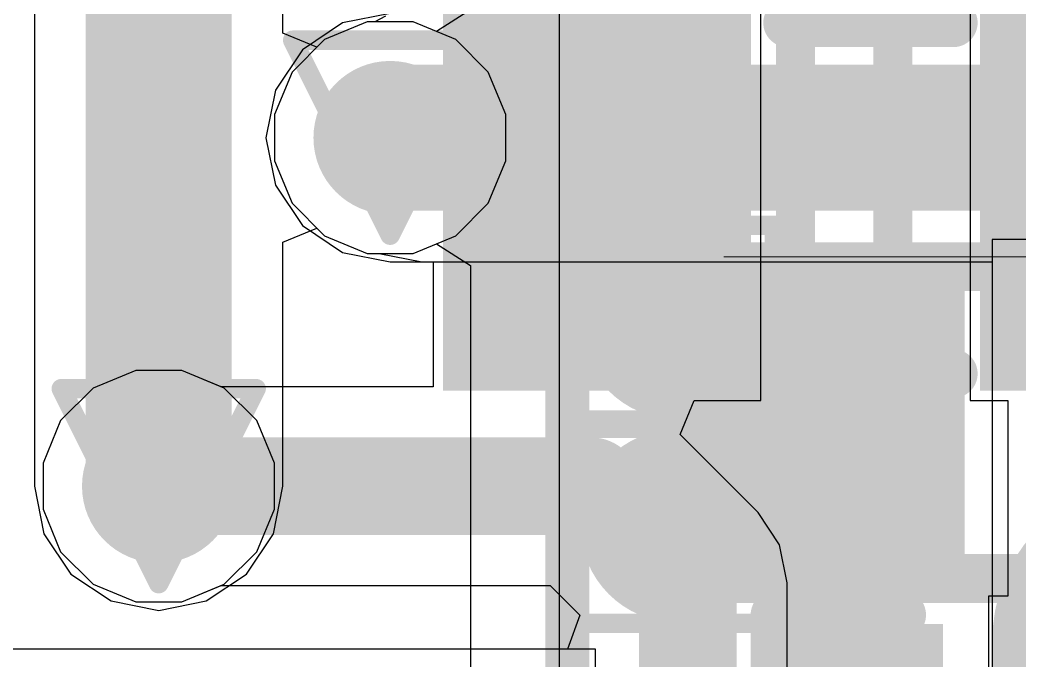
# Model space of a CAD drawing. Header units: inches. Extents: x -6 to 284, y -12 to 154.
# Drawn here: x 14.631 to 17.238, y -0.451 to 1.22 of the extents above; entities that cross this region are included whole.
import ezdxf

# ---------------------------------------------------------------- set-up
doc = ezdxf.new("R2010")
doc.units = ezdxf.units.IN
for name, color, linetype in [('Bottom Layer', 5, 'Continuous'), ('Bottom Overlay', 54, 'Continuous'), ('Bottom Paste', 16, 'Continuous'), ('Bottom Solder', 6, 'Continuous'), ('Drill Drawing', 1, 'Continuous'), ('GND-1', 16, 'Continuous'), ('GND-2', 90, 'Continuous'), ('GND-3', 216, 'Continuous'), ('GND-4', 54, 'Continuous'), ('PWR-1', 156, 'Continuous'), ('PWR-2', 130, 'Continuous'), ('Signal L1', 76, 'Continuous'), ('Signal L2', 6, 'Continuous'), ('Top Layer', 1, 'Continuous'), ('Top Overlay', 2, 'Continuous'), ('Top Paste', 8, 'Continuous'), ('Top Solder', 216, 'Continuous'), ('Via Holes', 16, 'Continuous')]:
    doc.layers.add(name, color=color, linetype=linetype)

# ---------------------------------------------------------------- blocks, each defined once
blk = doc.blocks.new('IND_0603__1608_M_______50')
at = {"layer": 'Top Layer'}
for points in [[(-1, 0.4), (-0.4, 0.4), (-0.4, -0.4), (-1, -0.4)], [(0.4, 0.4), (1, 0.4), (1, -0.4), (0.4, -0.4)]]:
    blk.add_hatch(color=1, dxfattribs=at).paths.add_polyline_path(points)
at = {"layer": 'Top Paste'}
for points in [[(-1, 0.4), (-0.4, 0.4), (-0.4, -0.4), (-1, -0.4)], [(0.4, 0.4), (1, 0.4), (1, -0.4), (0.4, -0.4)]]:
    blk.add_hatch(color=8, dxfattribs=at).paths.add_polyline_path(points)
at = {"layer": 'Top Solder'}
for points in [[(-1.1016, 0.5016), (-0.2984, 0.5016), (-0.2984, -0.5016), (-1.1016, -0.5016)], [(0.2984, 0.5016), (1.1016, 0.5016), (1.1016, -0.5016), (0.2984, -0.5016)]]:
    blk.add_hatch(color=216, dxfattribs=at).paths.add_polyline_path(points)
at = {"layer": 'Top Overlay'}
for points in [[(-0.2032, 0.4572, 0.127, 0.127, 0), (0.2286, 0.4572, 0.127, 0.127, 0)], [(-0.2032, -0.4572, 0.127, 0.127, 0), (0.2286, -0.4572, 0.127, 0.127, 0)]]:
    blk.add_lwpolyline(points, format="xyseb", dxfattribs=at)
for points in [[(-0.2349, 0.4572, 0.0635, 0.0635, 1), (-0.1714, 0.4572, 0.0635, 0.0635, 1)], [(0.1968, 0.4572, 0.0635, 0.0635, 1), (0.2604, 0.4572, 0.0635, 0.0635, 1)], [(-0.2349, -0.4572, 0.0635, 0.0635, 1), (-0.1714, -0.4572, 0.0635, 0.0635, 1)], [(0.1968, -0.4572, 0.0635, 0.0635, 1), (0.2604, -0.4572, 0.0635, 0.0635, 1)]]:
    blk.add_lwpolyline(points, format="xyseb", close=True, dxfattribs=at)
blk = doc.blocks.new('CAP_0201_73')
at = {"layer": 'Top Layer'}
for points in [[(-0.45, 0.15), (-0.15, 0.15), (-0.15, -0.15), (-0.45, -0.15)], [(0.15, 0.15), (0.45, 0.15), (0.45, -0.15), (0.15, -0.15)]]:
    blk.add_hatch(color=1, dxfattribs=at).paths.add_polyline_path(points)
at = {"layer": 'Top Paste'}
for points in [[(-0.45, 0.15), (-0.15, 0.15), (-0.15, -0.15), (-0.45, -0.15)], [(0.15, 0.15), (0.45, 0.15), (0.45, -0.15), (0.15, -0.15)]]:
    blk.add_hatch(color=8, dxfattribs=at).paths.add_polyline_path(points)
at = {"layer": 'Top Solder'}
for points in [[(-0.505, 0.205), (-0.095, 0.205), (-0.095, -0.205), (-0.505, -0.205)], [(0.095, 0.205), (0.505, 0.205), (0.505, -0.205), (0.095, -0.205)]]:
    blk.add_hatch(color=216, dxfattribs=at).paths.add_polyline_path(points)
at = {"layer": 'Top Overlay'}
for points in [[(-0.5334, -0.2286, 0.127, 0.127, 0), (-0.5334, 0.2286, 0.127, 0.127, 0)], [(-0.5334, 0.2286, 0.127, 0.127, 0), (-0.2032, 0.2286, 0.127, 0.127, 0)], [(0.2032, 0.2286, 0.127, 0.127, 0), (0.5334, 0.2286, 0.127, 0.127, 0)], [(0.5334, -0.2286, 0.127, 0.127, 0), (0.5334, 0.2286, 0.127, 0.127, 0)], [(-0.5334, -0.2286, 0.127, 0.127, 0), (-0.2032, -0.2286, 0.127, 0.127, 0)], [(0.2032, -0.2286, 0.127, 0.127, 0), (0.5334, -0.2286, 0.127, 0.127, 0)]]:
    blk.add_lwpolyline(points, format="xyseb", dxfattribs=at)
for points in [[(-0.5651, 0.2286, 0.0635, 0.0635, 1), (-0.5016, 0.2286, 0.0635, 0.0635, 1)], [(-0.5651, 0.2286, 0.0635, 0.0635, 1), (-0.5016, 0.2286, 0.0635, 0.0635, 1)], [(-0.2349, 0.2286, 0.0635, 0.0635, 1), (-0.1714, 0.2286, 0.0635, 0.0635, 1)], [(0.1715, 0.2286, 0.0635, 0.0635, 1), (0.235, 0.2286, 0.0635, 0.0635, 1)], [(0.5017, 0.2286, 0.0635, 0.0635, 1), (0.5652, 0.2286, 0.0635, 0.0635, 1)], [(0.5017, 0.2286, 0.0635, 0.0635, 1), (0.5652, 0.2286, 0.0635, 0.0635, 1)], [(-0.5651, -0.2286, 0.0635, 0.0635, 1), (-0.5016, -0.2286, 0.0635, 0.0635, 1)], [(-0.5651, -0.2286, 0.0635, 0.0635, 1), (-0.5016, -0.2286, 0.0635, 0.0635, 1)], [(-0.2349, -0.2286, 0.0635, 0.0635, 1), (-0.1714, -0.2286, 0.0635, 0.0635, 1)], [(0.1715, -0.2286, 0.0635, 0.0635, 1), (0.235, -0.2286, 0.0635, 0.0635, 1)], [(0.5017, -0.2286, 0.0635, 0.0635, 1), (0.5652, -0.2286, 0.0635, 0.0635, 1)], [(0.5017, -0.2286, 0.0635, 0.0635, 1), (0.5652, -0.2286, 0.0635, 0.0635, 1)]]:
    blk.add_lwpolyline(points, format="xyseb", close=True, dxfattribs=at)
blk = doc.blocks.new('R___0402_B_224')
at = {"layer": 'Bottom Layer'}
for points in [[(-0.2413, 0.3175), (-0.2413, -0.3175), (-0.6985, -0.3175), (-0.6985, 0.3175)], [(0.6985, 0.3175), (0.6985, -0.3175), (0.2413, -0.3175), (0.2413, 0.3175)]]:
    blk.add_hatch(color=5, dxfattribs=at).paths.add_polyline_path(points)
at = {"layer": 'Bottom Paste'}
for points in [[(-0.2413, 0.3175), (-0.2413, -0.3175), (-0.6985, -0.3175), (-0.6985, 0.3175)], [(0.6985, 0.3175), (0.6985, -0.3175), (0.2413, -0.3175), (0.2413, 0.3175)]]:
    blk.add_hatch(color=16, dxfattribs=at).paths.add_polyline_path(points)
at = {"layer": 'Bottom Solder'}
for points in [[(-0.1863, 0.3725), (-0.1863, -0.3725), (-0.7535, -0.3725), (-0.7535, 0.3725)], [(0.7535, 0.3725), (0.7535, -0.3725), (0.1863, -0.3725), (0.1863, 0.3725)]]:
    blk.add_hatch(color=6, dxfattribs=at).paths.add_polyline_path(points)
at = {"layer": 'Bottom Overlay'}
for points in [[(-0.7874, -0.4064, 0.127, 0.127, 0), (-0.7874, 0.4064, 0.127, 0.127, 0)], [(-0.7874, 0.4064, 0.127, 0.127, 0), (0.7874, 0.4064, 0.127, 0.127, 0)], [(0.7874, -0.4064, 0.127, 0.127, 0), (0.7874, 0.4064, 0.127, 0.127, 0)], [(-0.8128, 0.4318, 0.00323, 0.00323, 0), (0.8128, 0.4318, 0.00323, 0.00323, 0)], [(-0.7874, -0.4064, 0.127, 0.127, 0), (0.7874, -0.4064, 0.127, 0.127, 0)]]:
    blk.add_lwpolyline(points, format="xyseb", dxfattribs=at)
for points in [[(-0.8191, 0.4064, 0.0635, 0.0635, 1), (-0.7556, 0.4064, 0.0635, 0.0635, 1)], [(-0.8191, 0.4064, 0.0635, 0.0635, 1), (-0.7556, 0.4064, 0.0635, 0.0635, 1)], [(0.7556, 0.4064, 0.0635, 0.0635, 1), (0.8191, 0.4064, 0.0635, 0.0635, 1)], [(0.7556, 0.4064, 0.0635, 0.0635, 1), (0.8191, 0.4064, 0.0635, 0.0635, 1)], [(-0.8136, 0.4318, 0.00161, 0.00161, 1), (-0.812, 0.4318, 0.00161, 0.00161, 1)], [(0.812, 0.4318, 0.00161, 0.00161, 1), (0.8136, 0.4318, 0.00161, 0.00161, 1)], [(-0.8191, -0.4064, 0.0635, 0.0635, 1), (-0.7556, -0.4064, 0.0635, 0.0635, 1)], [(-0.8191, -0.4064, 0.0635, 0.0635, 1), (-0.7556, -0.4064, 0.0635, 0.0635, 1)], [(0.7556, -0.4064, 0.0635, 0.0635, 1), (0.8191, -0.4064, 0.0635, 0.0635, 1)], [(0.7556, -0.4064, 0.0635, 0.0635, 1), (0.8191, -0.4064, 0.0635, 0.0635, 1)]]:
    blk.add_lwpolyline(points, format="xyseb", close=True, dxfattribs=at)

msp = doc.modelspace()

# ---------------------------------------------------------------- hatches: boundary and pattern name
at = {"layer": 'Bottom Layer'}
h = msp.add_hatch(color=5, dxfattribs=at)
edge = h.paths.add_edge_path()
edge.add_arc((15.596, 0.9131), 0.2, 0, 360)
h = msp.add_hatch(color=5, dxfattribs=at)
edge = h.paths.add_edge_path()
edge.add_arc((16.3438, 0.4309), 0.15, 0, 360)
for points in [[(16.3438, -0.1467), (17.0386, -0.1467), (17.0386, 0.4883), (16.3438, 0.4883)], [(16.4371, -0.1209), (16.4371, 0.4085), (16.257, 0.4085), (16.257, -0.1209)]]:
    msp.add_hatch(color=5, dxfattribs=at).paths.add_polyline_path(points)
h = msp.add_hatch(color=5, dxfattribs=at)
edge = h.paths.add_edge_path()
edge.add_arc((14.9926, 0.0049), 0.2, 0, 360)
h = msp.add_hatch(color=5, dxfattribs=at)
edge = h.paths.add_edge_path()
edge.add_arc((16.3438, -0.0985), 0.15, 0, 360)
at = {"layer": 'Bottom Solder'}
h = msp.add_hatch(color=6, dxfattribs=at)
edge = h.paths.add_edge_path()
edge.add_arc((16.3438, 0.4309), 0.2516, 0, 360)
h = msp.add_hatch(color=6, dxfattribs=at)
edge = h.paths.add_edge_path()
edge.add_arc((16.3438, -0.0985), 0.2516, 0, 360)
at = {"layer": 'GND-1'}
h = msp.add_hatch(color=16, dxfattribs=at)
edge = h.paths.add_edge_path()
edge.add_arc((15.596, 0.9131), 0.2, 0, 360)
h = msp.add_hatch(color=16, dxfattribs=at)
edge = h.paths.add_edge_path()
edge.add_arc((14.9926, 0.0049), 0.2, 0, 360)
at = {"layer": 'GND-2'}
h = msp.add_hatch(color=90, dxfattribs=at)
edge = h.paths.add_edge_path()
edge.add_arc((15.596, 0.9131), 0.2, 0, 360)
h = msp.add_hatch(color=90, dxfattribs=at)
edge = h.paths.add_edge_path()
edge.add_arc((14.9926, 0.0049), 0.2, 0, 360)
at = {"layer": 'GND-3'}
h = msp.add_hatch(color=216, dxfattribs=at)
edge = h.paths.add_edge_path()
edge.add_arc((15.596, 0.9131), 0.2, 0, 360)
h = msp.add_hatch(color=216, dxfattribs=at)
edge = h.paths.add_edge_path()
edge.add_arc((14.9926, 0.0049), 0.2, 0, 360)
at = {"layer": 'GND-4'}
h = msp.add_hatch(color=54, dxfattribs=at)
edge = h.paths.add_edge_path()
edge.add_arc((15.596, 0.9131), 0.2, 0, 360)
h = msp.add_hatch(color=54, dxfattribs=at)
edge = h.paths.add_edge_path()
edge.add_arc((16.3438, 0.4309), 0.15, 0, 360)
h = msp.add_hatch(color=54, dxfattribs=at)
edge = h.paths.add_edge_path()
edge.add_arc((14.9926, 0.0049), 0.2, 0, 360)
h = msp.add_hatch(color=54, dxfattribs=at)
edge = h.paths.add_edge_path()
edge.add_arc((16.3438, -0.0985), 0.15, 0, 360)
at = {"layer": 'PWR-1'}
h = msp.add_hatch(color=156, dxfattribs=at)
edge = h.paths.add_edge_path()
edge.add_arc((15.596, 0.9131), 0.2, 0, 360)
h = msp.add_hatch(color=156, dxfattribs=at)
edge = h.paths.add_edge_path()
edge.add_arc((14.9926, 0.0049), 0.2, 0, 360)
at = {"layer": 'PWR-2'}
h = msp.add_hatch(color=130, dxfattribs=at)
edge = h.paths.add_edge_path()
edge.add_arc((15.596, 0.9131), 0.2, 0, 360)
h = msp.add_hatch(color=130, dxfattribs=at)
edge = h.paths.add_edge_path()
edge.add_arc((14.9926, 0.0049), 0.2, 0, 360)
at = {"layer": 'Signal L1'}
h = msp.add_hatch(color=76, dxfattribs=at)
edge = h.paths.add_edge_path()
edge.add_arc((15.596, 0.9131), 0.2, 0, 360)
h = msp.add_hatch(color=76, dxfattribs=at)
edge = h.paths.add_edge_path()
edge.add_arc((14.9926, 0.0049), 0.2, 0, 360)
at = {"layer": 'Signal L2'}
h = msp.add_hatch(color=6, dxfattribs=at)
edge = h.paths.add_edge_path()
edge.add_arc((15.596, 0.9131), 0.2, 0, 360)
h = msp.add_hatch(color=6, dxfattribs=at)
edge = h.paths.add_edge_path()
edge.add_arc((16.3438, 0.4309), 0.15, 0, 360)
h = msp.add_hatch(color=6, dxfattribs=at)
edge = h.paths.add_edge_path()
edge.add_arc((14.9926, 0.0049), 0.2, 0, 360)
h = msp.add_hatch(color=6, dxfattribs=at)
edge = h.paths.add_edge_path()
edge.add_arc((16.3438, -0.0985), 0.15, 0, 360)
at = {"layer": 'Top Layer'}
h = msp.add_hatch(color=1, dxfattribs=at)
edge = h.paths.add_edge_path()
edge.add_arc((15.596, 0.9131), 0.2, 0, 360)
h = msp.add_hatch(color=1, dxfattribs=at)
edge = h.paths.add_edge_path()
edge.add_arc((14.9926, 0.0049), 0.2, 0, 360)
at = {"layer": 'Via Holes'}
h = msp.add_hatch(color=7, dxfattribs=at)
edge = h.paths.add_edge_path()
edge.add_arc((15.596, 0.9131), 0.1, 0, 360)
h = msp.add_hatch(color=7, dxfattribs=at)
edge = h.paths.add_edge_path()
edge.add_arc((16.3438, 0.4309), 0.075, 0, 360)
h = msp.add_hatch(color=7, dxfattribs=at)
edge = h.paths.add_edge_path()
edge.add_arc((14.9926, 0.0049), 0.1, 0, 360)
h = msp.add_hatch(color=7, dxfattribs=at)
edge = h.paths.add_edge_path()
edge.add_arc((16.3438, -0.0985), 0.075, 0, 360)

# ---------------------------------------------------------------- linework, layer by layer
at = {"layer": 'Bottom Layer'}
for p, q in [((15.5842, 1.2294), (15.5559, 1.2147)), ((15.536, 1.2147), (15.4251, 1.1688)), ((15.5559, 1.2147), (15.536, 1.2147)), ((15.4251, 1.1688), (15.3403, 1.0839)), ((15.3403, 1.0839), (15.2944, 0.9731)), ((15.2944, 0.9731), (15.2944, 0.8531)), ((15.2944, 0.8531), (15.3403, 0.7423)), ((15.3403, 0.7423), (15.4251, 0.6574)), ((15.4251, 0.6574), (15.536, 0.6115)), ((19.9786, 0.6482), (17.1658, 0.6482)), ((17.1658, 0.6482), (17.1658, -0.7992)), ((15.536, 0.6115), (15.5672, 0.6115)), ((15.5672, 0.6115), (15.6784, 0.5894)), ((15.6784, 0.5894), (17.1658, 0.5894)), ((17.1658, 0.5894), (17.1658, -0.5659)), ((14.9326, 0.3065), (14.8218, 0.2605)), ((15.0526, 0.3065), (14.9326, 0.3065)), ((15.1635, 0.2605), (15.0526, 0.3065)), ((14.8218, 0.2605), (14.7369, 0.1757)), ((15.2483, 0.1757), (15.1635, 0.2605)), ((14.7369, 0.1757), (14.691, 0.0648)), ((15.2942, 0.0648), (15.2483, 0.1757)), ((14.691, 0.0648), (14.691, -0.0551)), ((15.2942, -0.0551), (15.2942, 0.0648)), ((14.691, -0.0551), (14.7369, -0.166)), ((15.2483, -0.166), (15.2942, -0.0551)), ((14.7369, -0.166), (14.8218, -0.2508)), ((15.1635, -0.2508), (15.2483, -0.166)), ((14.8218, -0.2508), (14.9326, -0.2967)), ((15.0526, -0.2967), (15.1635, -0.2508)), ((14.9326, -0.2967), (15.0526, -0.2967))]:
    msp.add_line(p, q, dxfattribs=at)
msp.add_lwpolyline([(15.6784, 0.9131, 0.381, 0.381, 0), (21.9109, 0.9131, 0.381, 0.381, 0)], format="xyseb", dxfattribs=at)
msp.add_lwpolyline([(15.5832, 0.9131, 0.1905, 0.1905, 1), (15.7737, 0.9131, 0.1905, 0.1905, 1)], format="xyseb", close=True, dxfattribs=at)
at = {"layer": 'Drill Drawing'}
for points in [[(15.342, 1.1671, 0.0508, 0.0508, 0), (15.85, 1.1671, 0.0508, 0.0508, 0)], [(15.342, 1.1671, 0.0508, 0.0508, 0), (15.596, 0.6591, 0.0508, 0.0508, 0)], [(15.596, 0.6591, 0.0508, 0.0508, 0), (15.85, 1.1671, 0.0508, 0.0508, 0)], [(16.0898, 0.6849, 0.0508, 0.0508, 0), (16.5978, 0.6849, 0.0508, 0.0508, 0)], [(16.0898, 0.1769, 0.0508, 0.0508, 0), (16.0898, 0.6849, 0.0508, 0.0508, 0)], [(16.5978, 0.1769, 0.0508, 0.0508, 0), (16.5978, 0.6849, 0.0508, 0.0508, 0)], [(14.7386, 0.2589, 0.0508, 0.0508, 0), (15.2466, 0.2589, 0.0508, 0.0508, 0)], [(14.7386, 0.2589, 0.0508, 0.0508, 0), (14.9926, -0.2491, 0.0508, 0.0508, 0)], [(14.9926, -0.2491, 0.0508, 0.0508, 0), (15.2466, 0.2589, 0.0508, 0.0508, 0)], [(16.0898, 0.1769, 0.0508, 0.0508, 0), (16.5978, 0.1769, 0.0508, 0.0508, 0)], [(16.0898, 0.1555, 0.0508, 0.0508, 0), (16.5978, 0.1555, 0.0508, 0.0508, 0)], [(16.0898, -0.3525, 0.0508, 0.0508, 0), (16.0898, 0.1555, 0.0508, 0.0508, 0)], [(16.5978, -0.3525, 0.0508, 0.0508, 0), (16.5978, 0.1555, 0.0508, 0.0508, 0)], [(16.0898, -0.3525, 0.0508, 0.0508, 0), (16.5978, -0.3525, 0.0508, 0.0508, 0)]]:
    msp.add_lwpolyline(points, format="xyseb", dxfattribs=at)
for points in [[(15.3293, 1.1671, 0.0254, 0.0254, 1), (15.3547, 1.1671, 0.0254, 0.0254, 1)], [(15.3293, 1.1671, 0.0254, 0.0254, 1), (15.3547, 1.1671, 0.0254, 0.0254, 1)], [(15.8373, 1.1671, 0.0254, 0.0254, 1), (15.8627, 1.1671, 0.0254, 0.0254, 1)], [(15.8373, 1.1671, 0.0254, 0.0254, 1), (15.8627, 1.1671, 0.0254, 0.0254, 1)], [(16.0771, 0.6849, 0.0254, 0.0254, 1), (16.1025, 0.6849, 0.0254, 0.0254, 1)], [(16.0771, 0.6849, 0.0254, 0.0254, 1), (16.1025, 0.6849, 0.0254, 0.0254, 1)], [(16.5851, 0.6849, 0.0254, 0.0254, 1), (16.6105, 0.6849, 0.0254, 0.0254, 1)], [(16.5851, 0.6849, 0.0254, 0.0254, 1), (16.6105, 0.6849, 0.0254, 0.0254, 1)], [(15.5833, 0.6591, 0.0254, 0.0254, 1), (15.6087, 0.6591, 0.0254, 0.0254, 1)], [(15.5833, 0.6591, 0.0254, 0.0254, 1), (15.6087, 0.6591, 0.0254, 0.0254, 1)], [(14.7259, 0.2589, 0.0254, 0.0254, 1), (14.7513, 0.2589, 0.0254, 0.0254, 1)], [(14.7259, 0.2589, 0.0254, 0.0254, 1), (14.7513, 0.2589, 0.0254, 0.0254, 1)], [(15.2339, 0.2589, 0.0254, 0.0254, 1), (15.2593, 0.2589, 0.0254, 0.0254, 1)], [(15.2339, 0.2589, 0.0254, 0.0254, 1), (15.2593, 0.2589, 0.0254, 0.0254, 1)], [(16.0771, 0.1769, 0.0254, 0.0254, 1), (16.1025, 0.1769, 0.0254, 0.0254, 1)], [(16.0771, 0.1769, 0.0254, 0.0254, 1), (16.1025, 0.1769, 0.0254, 0.0254, 1)], [(16.5851, 0.1769, 0.0254, 0.0254, 1), (16.6105, 0.1769, 0.0254, 0.0254, 1)], [(16.5851, 0.1769, 0.0254, 0.0254, 1), (16.6105, 0.1769, 0.0254, 0.0254, 1)], [(16.0771, 0.1555, 0.0254, 0.0254, 1), (16.1025, 0.1555, 0.0254, 0.0254, 1)], [(16.0771, 0.1555, 0.0254, 0.0254, 1), (16.1025, 0.1555, 0.0254, 0.0254, 1)], [(16.5851, 0.1555, 0.0254, 0.0254, 1), (16.6105, 0.1555, 0.0254, 0.0254, 1)], [(16.5851, 0.1555, 0.0254, 0.0254, 1), (16.6105, 0.1555, 0.0254, 0.0254, 1)], [(14.9799, -0.2491, 0.0254, 0.0254, 1), (15.0053, -0.2491, 0.0254, 0.0254, 1)], [(14.9799, -0.2491, 0.0254, 0.0254, 1), (15.0053, -0.2491, 0.0254, 0.0254, 1)], [(16.0771, -0.3525, 0.0254, 0.0254, 1), (16.1025, -0.3525, 0.0254, 0.0254, 1)], [(16.0771, -0.3525, 0.0254, 0.0254, 1), (16.1025, -0.3525, 0.0254, 0.0254, 1)], [(16.5851, -0.3525, 0.0254, 0.0254, 1), (16.6105, -0.3525, 0.0254, 0.0254, 1)], [(16.5851, -0.3525, 0.0254, 0.0254, 1), (16.6105, -0.3525, 0.0254, 0.0254, 1)]]:
    msp.add_lwpolyline(points, format="xyseb", close=True, dxfattribs=at)
at = {"layer": 'GND-1'}
for p, q in [((15.536, 1.2147), (15.4251, 1.1688)), ((15.656, 1.2147), (15.536, 1.2147)), ((15.7668, 1.1688), (15.656, 1.2147)), ((15.4251, 1.1688), (15.3403, 1.0839)), ((15.8516, 1.0839), (15.7668, 1.1688)), ((15.3403, 1.0839), (15.2944, 0.9731)), ((15.8976, 0.9731), (15.8516, 1.0839)), ((15.2944, 0.9731), (15.2944, 0.8531)), ((15.8976, 0.8531), (15.8976, 0.9731)), ((15.2944, 0.8531), (15.3403, 0.7423)), ((15.8516, 0.7423), (15.8976, 0.8531)), ((15.3403, 0.7423), (15.4251, 0.6574)), ((15.7668, 0.6574), (15.8516, 0.7423)), ((15.4251, 0.6574), (15.536, 0.6115)), ((15.656, 0.6115), (15.7668, 0.6574)), ((15.536, 0.6115), (15.656, 0.6115)), ((14.9326, 0.3065), (14.8218, 0.2605)), ((15.0526, 0.3065), (14.9326, 0.3065)), ((15.1635, 0.2605), (15.0526, 0.3065)), ((14.8218, 0.2605), (14.7369, 0.1757)), ((15.2483, 0.1757), (15.1635, 0.2605)), ((14.7369, 0.1757), (14.691, 0.0648)), ((15.2942, 0.0648), (15.2483, 0.1757)), ((14.691, 0.0648), (14.691, -0.0551)), ((15.2942, -0.0551), (15.2942, 0.0648)), ((14.691, -0.0551), (14.7369, -0.166)), ((15.2483, -0.166), (15.2942, -0.0551)), ((14.7369, -0.166), (14.8218, -0.2508)), ((15.1635, -0.2508), (15.2483, -0.166)), ((14.8218, -0.2508), (14.9326, -0.2967)), ((15.0526, -0.2967), (15.1635, -0.2508)), ((14.9326, -0.2967), (15.0526, -0.2967))]:
    msp.add_line(p, q, dxfattribs=at)
at = {"layer": 'GND-2'}
for p, q in [((15.536, 1.2147), (15.4251, 1.1688)), ((15.656, 1.2147), (15.536, 1.2147)), ((15.7668, 1.1688), (15.656, 1.2147)), ((15.4251, 1.1688), (15.3403, 1.0839)), ((15.8516, 1.0839), (15.7668, 1.1688)), ((15.3403, 1.0839), (15.2944, 0.9731)), ((15.8976, 0.9731), (15.8516, 1.0839)), ((15.2944, 0.9731), (15.2944, 0.8531)), ((15.8976, 0.8531), (15.8976, 0.9731)), ((15.2944, 0.8531), (15.3403, 0.7423)), ((15.8516, 0.7423), (15.8976, 0.8531)), ((15.3403, 0.7423), (15.4251, 0.6574)), ((15.7668, 0.6574), (15.8516, 0.7423)), ((15.4251, 0.6574), (15.536, 0.6115)), ((15.656, 0.6115), (15.7668, 0.6574)), ((15.536, 0.6115), (15.656, 0.6115)), ((14.9326, 0.3065), (14.8218, 0.2605)), ((15.0526, 0.3065), (14.9326, 0.3065)), ((15.1635, 0.2605), (15.0526, 0.3065)), ((14.8218, 0.2605), (14.7369, 0.1757)), ((15.2483, 0.1757), (15.1635, 0.2605)), ((14.7369, 0.1757), (14.691, 0.0648)), ((15.2942, 0.0648), (15.2483, 0.1757)), ((14.691, 0.0648), (14.691, -0.0551)), ((15.2942, -0.0551), (15.2942, 0.0648)), ((14.691, -0.0551), (14.7369, -0.166)), ((15.2483, -0.166), (15.2942, -0.0551)), ((14.7369, -0.166), (14.8218, -0.2508)), ((15.1635, -0.2508), (15.2483, -0.166)), ((14.8218, -0.2508), (14.9326, -0.2967)), ((15.0526, -0.2967), (15.1635, -0.2508)), ((14.9326, -0.2967), (15.0526, -0.2967))]:
    msp.add_line(p, q, dxfattribs=at)
at = {"layer": 'GND-3'}
for p, q in [((15.536, 1.2147), (15.4251, 1.1688)), ((15.656, 1.2147), (15.536, 1.2147)), ((15.7668, 1.1688), (15.656, 1.2147)), ((15.4251, 1.1688), (15.3403, 1.0839)), ((15.8516, 1.0839), (15.7668, 1.1688)), ((15.3403, 1.0839), (15.2944, 0.9731)), ((15.8976, 0.9731), (15.8516, 1.0839)), ((15.2944, 0.9731), (15.2944, 0.8531)), ((15.8976, 0.8531), (15.8976, 0.9731)), ((15.2944, 0.8531), (15.3403, 0.7423)), ((15.8516, 0.7423), (15.8976, 0.8531)), ((15.3403, 0.7423), (15.4251, 0.6574)), ((15.7668, 0.6574), (15.8516, 0.7423)), ((15.4251, 0.6574), (15.536, 0.6115)), ((15.656, 0.6115), (15.7668, 0.6574)), ((15.536, 0.6115), (15.656, 0.6115)), ((14.9326, 0.3065), (14.8218, 0.2605)), ((15.0526, 0.3065), (14.9326, 0.3065)), ((15.1635, 0.2605), (15.0526, 0.3065)), ((14.8218, 0.2605), (14.7369, 0.1757)), ((15.2483, 0.1757), (15.1635, 0.2605)), ((14.7369, 0.1757), (14.691, 0.0648)), ((15.2942, 0.0648), (15.2483, 0.1757)), ((14.691, 0.0648), (14.691, -0.0551)), ((15.2942, -0.0551), (15.2942, 0.0648)), ((14.691, -0.0551), (14.7369, -0.166)), ((15.2483, -0.166), (15.2942, -0.0551)), ((14.7369, -0.166), (14.8218, -0.2508)), ((15.1635, -0.2508), (15.2483, -0.166)), ((14.8218, -0.2508), (14.9326, -0.2967)), ((15.0526, -0.2967), (15.1635, -0.2508)), ((14.9326, -0.2967), (15.0526, -0.2967))]:
    msp.add_line(p, q, dxfattribs=at)
at = {"layer": 'GND-4'}
for p, q in [((15.536, 1.2147), (15.4251, 1.1688)), ((15.656, 1.2147), (15.536, 1.2147)), ((15.7668, 1.1688), (15.656, 1.2147)), ((15.4251, 1.1688), (15.3403, 1.0839)), ((15.8516, 1.0839), (15.7668, 1.1688)), ((15.3403, 1.0839), (15.2944, 0.9731)), ((15.8976, 0.9731), (15.8516, 1.0839)), ((15.2944, 0.9731), (15.2944, 0.8531)), ((15.8976, 0.8531), (15.8976, 0.9731)), ((15.2944, 0.8531), (15.3403, 0.7423)), ((15.8516, 0.7423), (15.8976, 0.8531)), ((15.3403, 0.7423), (15.4251, 0.6574)), ((15.7668, 0.6574), (15.8516, 0.7423)), ((15.4251, 0.6574), (15.536, 0.6115)), ((15.656, 0.6115), (15.7668, 0.6574)), ((15.536, 0.6115), (15.656, 0.6115)), ((14.9326, 0.3065), (14.8218, 0.2605)), ((15.0526, 0.3065), (14.9326, 0.3065)), ((15.1635, 0.2605), (15.0526, 0.3065)), ((14.8218, 0.2605), (14.7369, 0.1757)), ((15.2483, 0.1757), (15.1635, 0.2605)), ((14.7369, 0.1757), (14.691, 0.0648)), ((15.2942, 0.0648), (15.2483, 0.1757)), ((14.691, 0.0648), (14.691, -0.0551)), ((15.2942, -0.0551), (15.2942, 0.0648)), ((14.691, -0.0551), (14.7369, -0.166)), ((15.2483, -0.166), (15.2942, -0.0551)), ((14.7369, -0.166), (14.8218, -0.2508)), ((15.1635, -0.2508), (15.2483, -0.166)), ((14.8218, -0.2508), (14.9326, -0.2967)), ((15.0526, -0.2967), (15.1635, -0.2508)), ((14.9326, -0.2967), (15.0526, -0.2967))]:
    msp.add_line(p, q, dxfattribs=at)
at = {"layer": 'PWR-1'}
for p, q in [((15.536, 1.2147), (15.4251, 1.1688)), ((15.656, 1.2147), (15.536, 1.2147)), ((15.7668, 1.1688), (15.656, 1.2147)), ((15.4251, 1.1688), (15.3403, 1.0839)), ((15.8516, 1.0839), (15.7668, 1.1688)), ((15.3403, 1.0839), (15.2944, 0.9731)), ((15.8976, 0.9731), (15.8516, 1.0839)), ((15.2944, 0.9731), (15.2944, 0.8531)), ((15.8976, 0.8531), (15.8976, 0.9731)), ((15.2944, 0.8531), (15.3403, 0.7423)), ((15.8516, 0.7423), (15.8976, 0.8531)), ((15.3403, 0.7423), (15.4251, 0.6574)), ((15.7668, 0.6574), (15.8516, 0.7423)), ((15.4251, 0.6574), (15.536, 0.6115)), ((15.656, 0.6115), (15.7668, 0.6574)), ((15.536, 0.6115), (15.656, 0.6115)), ((14.9326, 0.3065), (14.8218, 0.2605)), ((15.0526, 0.3065), (14.9326, 0.3065)), ((15.1635, 0.2605), (15.0526, 0.3065)), ((14.8218, 0.2605), (14.7369, 0.1757)), ((15.2483, 0.1757), (15.1635, 0.2605)), ((14.7369, 0.1757), (14.691, 0.0648)), ((15.2942, 0.0648), (15.2483, 0.1757)), ((14.691, 0.0648), (14.691, -0.0551)), ((15.2942, -0.0551), (15.2942, 0.0648)), ((14.691, -0.0551), (14.7369, -0.166)), ((15.2483, -0.166), (15.2942, -0.0551)), ((14.7369, -0.166), (14.8218, -0.2508)), ((15.1635, -0.2508), (15.2483, -0.166)), ((14.8218, -0.2508), (14.9326, -0.2967)), ((15.0526, -0.2967), (15.1635, -0.2508)), ((14.9326, -0.2967), (15.0526, -0.2967))]:
    msp.add_line(p, q, dxfattribs=at)
at = {"layer": 'PWR-2'}
for p, q in [((15.536, 1.2147), (15.4251, 1.1688)), ((15.656, 1.2147), (15.536, 1.2147)), ((15.7668, 1.1688), (15.656, 1.2147)), ((15.4251, 1.1688), (15.3403, 1.0839)), ((15.8516, 1.0839), (15.7668, 1.1688)), ((15.3403, 1.0839), (15.2944, 0.9731)), ((15.8976, 0.9731), (15.8516, 1.0839)), ((15.2944, 0.9731), (15.2944, 0.8531)), ((15.8976, 0.8531), (15.8976, 0.9731)), ((15.2944, 0.8531), (15.3403, 0.7423)), ((15.8516, 0.7423), (15.8976, 0.8531)), ((15.3403, 0.7423), (15.4251, 0.6574)), ((15.7668, 0.6574), (15.8516, 0.7423)), ((15.4251, 0.6574), (15.536, 0.6115)), ((15.656, 0.6115), (15.7668, 0.6574)), ((15.536, 0.6115), (15.656, 0.6115)), ((14.9326, 0.3065), (14.8218, 0.2605)), ((15.0526, 0.3065), (14.9326, 0.3065)), ((15.1635, 0.2605), (15.0526, 0.3065)), ((14.8218, 0.2605), (14.7369, 0.1757)), ((15.2483, 0.1757), (15.1635, 0.2605)), ((14.7369, 0.1757), (14.691, 0.0648)), ((15.2942, 0.0648), (15.2483, 0.1757)), ((14.691, 0.0648), (14.691, -0.0551)), ((15.2942, -0.0551), (15.2942, 0.0648)), ((14.691, -0.0551), (14.7369, -0.166)), ((15.2483, -0.166), (15.2942, -0.0551)), ((14.7369, -0.166), (14.8218, -0.2508)), ((15.1635, -0.2508), (15.2483, -0.166)), ((14.8218, -0.2508), (14.9326, -0.2967)), ((15.0526, -0.2967), (15.1635, -0.2508)), ((14.9326, -0.2967), (15.0526, -0.2967))]:
    msp.add_line(p, q, dxfattribs=at)
at = {"layer": 'Signal L1'}
for p, q in [((15.8055, 1.2462), (15.7166, 1.1896)), ((15.536, 1.2147), (15.4251, 1.1688)), ((15.656, 1.2147), (15.536, 1.2147)), ((15.7166, 1.1896), (15.656, 1.2147)), ((15.4251, 1.1688), (15.3403, 1.0839)), ((15.3403, 1.0839), (15.2944, 0.9731)), ((15.2944, 0.9731), (15.2944, 0.8531)), ((15.2944, 0.8531), (15.3403, 0.7423)), ((15.3403, 0.7423), (15.4251, 0.6574)), ((15.4251, 0.6574), (15.536, 0.6115)), ((15.656, 0.6115), (15.7166, 0.6366)), ((15.7166, 0.6366), (15.8055, 0.58)), ((15.536, 0.6115), (15.656, 0.6115)), ((15.8055, 0.58), (15.8055, -0.6944)), ((14.9326, 0.3065), (14.8218, 0.2605)), ((15.0526, 0.3065), (14.9326, 0.3065)), ((15.1635, 0.2605), (15.0526, 0.3065)), ((14.8218, 0.2605), (14.7369, 0.1757)), ((15.2483, 0.1757), (15.1635, 0.2605)), ((14.7369, 0.1757), (14.691, 0.0648)), ((15.2942, 0.0648), (15.2483, 0.1757)), ((14.691, 0.0648), (14.691, -0.0551)), ((15.2942, -0.0551), (15.2942, 0.0648)), ((14.691, -0.0551), (14.7369, -0.166)), ((15.2483, -0.166), (15.2942, -0.0551)), ((14.7369, -0.166), (14.8218, -0.2508)), ((15.1635, -0.2508), (15.2483, -0.166)), ((14.8218, -0.2508), (14.9326, -0.2967)), ((15.0526, -0.2967), (15.1635, -0.2508)), ((14.9326, -0.2967), (15.0526, -0.2967))]:
    msp.add_line(p, q, dxfattribs=at)
for points in [[(16.0577, -8.0997, 0.1143, 0.1143, 0), (16.0577, 8.2918, 0.1143, 0.1143, 0)], [(16.3543, -7.9327, 0.1143, 0.1143, 0), (16.3543, 8.1297, 0.1143, 0.1143, 0)], [(16.6526, 3.1611, 0.1016, 0.1016, 0), (16.6526, -4.1811, 0.1016, 0.1016, 0)], [(16.9066, 3.1611, 0.1016, 0.1016, 0), (16.9066, -4.1811, 0.1016, 0.1016, 0)], [(17.6141, 0.242, 0.1016, 0.1016, -1), (17.6141, 1.0294, 0.1016, 0.1016, 0)], [(17.2172, -0.393, 0.1016, 0.1016, -0.414214), (17.5728, -0.0374, 0.1016, 0.1016, 0)], [(17.2172, -2.3477, 0.1016, 0.1016, 0), (17.2172, -0.393, 0.1016, 0.1016, 0)]]:
    msp.add_lwpolyline(points, format="xyseb", dxfattribs=at)
msp.add_lwpolyline([(17.1918, -0.393, 0.0508, 0.0508, 1), (17.2426, -0.393, 0.0508, 0.0508, 1)], format="xyseb", close=True, dxfattribs=at)
msp.add_lwpolyline([(17.1918, -0.393, 0.0508, 0.0508, 1), (17.2426, -0.393, 0.0508, 0.0508, 1)], format="xyseb", close=True, dxfattribs=at)
at = {"layer": 'Signal L2'}
for p, q in [((14.6689, 4.9259), (14.6689, 0.0049)), ((15.3163, 1.1857), (15.3163, 3.8999)), ((16.0364, 3.3055), (16.0364, -8.5105)), ((15.536, 1.2147), (15.4251, 1.1688)), ((15.656, 1.2147), (15.536, 1.2147)), ((15.7668, 1.1688), (15.656, 1.2147)), ((15.4052, 1.1489), (15.3163, 1.1857)), ((15.4251, 1.1688), (15.4052, 1.1489)), ((15.8516, 1.0839), (15.7668, 1.1688)), ((15.8976, 0.9731), (15.8516, 1.0839)), ((15.8976, 0.8531), (15.8976, 0.9731)), ((15.8516, 0.7423), (15.8976, 0.8531)), ((15.7668, 0.6574), (15.8516, 0.7423)), ((15.3163, 0.6405), (15.4052, 0.6773)), ((15.4052, 0.6773), (15.4251, 0.6574)), ((15.4251, 0.6574), (15.536, 0.6115)), ((15.656, 0.6115), (15.7668, 0.6574)), ((15.3163, 0.0049), (15.3163, 0.6405)), ((15.536, 0.6115), (15.656, 0.6115)), ((14.6689, 0.0049), (14.6935, -0.119)), ((15.2917, -0.119), (15.3163, 0.0049)), ((14.6935, -0.119), (14.7637, -0.224)), ((15.2215, -0.224), (15.2917, -0.119)), ((14.7637, -0.224), (14.8687, -0.2942)), ((15.1165, -0.2942), (15.2215, -0.224)), ((14.8687, -0.2942), (14.9926, -0.3189)), ((14.9926, -0.3189), (15.1165, -0.2942))]:
    msp.add_line(p, q, dxfattribs=at)
msp.add_lwpolyline([(14.9926, 0.0049, 0.381, 0.381, 0), (14.9926, 4.9259, 0.381, 0.381, 0)], format="xyseb", dxfattribs=at)
msp.add_lwpolyline([(14.8974, 0.0049, 0.1905, 0.1905, 1), (15.0879, 0.0049, 0.1905, 0.1905, 1)], format="xyseb", close=True, dxfattribs=at)
at = {"layer": 'Top Layer'}
for p, q in [((17.1084, 1.2824), (17.1084, 0.2284)), ((16.5623, 0.2284), (16.5623, 1.2611)), ((15.596, 1.2368), (15.4721, 1.2122)), ((15.4721, 1.2122), (15.3671, 1.142)), ((15.3671, 1.142), (15.2969, 1.037)), ((15.2969, 1.037), (15.2722, 0.9131)), ((15.2722, 0.9131), (15.2969, 0.7892)), ((15.2969, 0.7892), (15.3671, 0.6842)), ((15.3671, 0.6842), (15.4721, 0.614)), ((15.4721, 0.614), (15.596, 0.5894)), ((15.596, 0.5894), (15.7084, 0.5894)), ((15.7084, 0.5894), (15.7084, 0.2638)), ((14.9326, 0.3065), (14.8218, 0.2605)), ((15.0526, 0.3065), (14.9326, 0.3065)), ((15.1555, 0.2638), (15.0526, 0.3065)), ((15.7084, 0.2638), (15.1555, 0.2638)), ((14.8218, 0.2605), (14.7369, 0.1757)), ((16.3521, 0.1395), (16.3889, 0.2284)), ((16.3889, 0.2284), (16.5623, 0.2284)), ((17.1084, 0.2284), (17.2061, 0.2284)), ((17.2061, 0.2284), (17.2061, -0.282)), ((14.7369, 0.1757), (14.691, 0.0648)), ((16.5552, -0.0636), (16.3521, 0.1395)), ((14.691, 0.0648), (14.691, -0.0551)), ((14.691, -0.0551), (14.7369, -0.166)), ((16.6114, -0.1476), (16.5552, -0.0636)), ((16.6311, -0.2467), (16.6114, -0.1476)), ((14.7369, -0.166), (14.8218, -0.2508)), ((14.8218, -0.2508), (14.9326, -0.2967)), ((15.0526, -0.2967), (15.1555, -0.2541)), ((15.1555, -0.2541), (16.0133, -0.2541)), ((16.0133, -0.2541), (16.0904, -0.3312)), ((16.6311, -2.1362), (16.6311, -0.2467)), ((17.2061, -0.282), (17.1557, -0.282)), ((17.1557, -0.282), (17.1557, -0.836)), ((14.9326, -0.2967), (15.0526, -0.2967)), ((16.0904, -0.3312), (16.0582, -0.4201)), ((16.1315, -0.4201), (11.0066, -0.4201)), ((16.0582, -0.4201), (11.0757, -0.4201)), ((16.1315, -2.437), (16.1315, -0.4201))]:
    msp.add_line(p, q, dxfattribs=at)
for points in [[(15.596, 0.9131, 0.381, 0.381, 0), (16.1529, 0.9131, 0.381, 0.381, 0)], [(14.9926, 0.0049, 0.254, 0.254, 0), (16.1205, 0.0049, 0.254, 0.254, 0)], [(16.1205, 0.0049, 0.254, 0.254, 0), (16.3721, -0.2467, 0.254, 0.254, 0)], [(16.3721, -2.544, 0.254, 0.254, 0), (16.3721, -0.2467, 0.254, 0.254, 0)]]:
    msp.add_lwpolyline(points, format="xyseb", dxfattribs=at)
for points in [[(15.5007, 0.9131, 0.1905, 0.1905, 1), (15.6912, 0.9131, 0.1905, 0.1905, 1)], [(16.0576, 0.9131, 0.1905, 0.1905, 1), (16.2481, 0.9131, 0.1905, 0.1905, 1)], [(14.9291, 0.0049, 0.127, 0.127, 1), (15.0561, 0.0049, 0.127, 0.127, 1)], [(16.057, 0.0049, 0.127, 0.127, 1), (16.184, 0.0049, 0.127, 0.127, 1)], [(16.057, 0.0049, 0.127, 0.127, 1), (16.184, 0.0049, 0.127, 0.127, 1)], [(16.3086, -0.2467, 0.127, 0.127, 1), (16.4356, -0.2467, 0.127, 0.127, 1)], [(16.3086, -0.2467, 0.127, 0.127, 1), (16.4356, -0.2467, 0.127, 0.127, 1)]]:
    msp.add_lwpolyline(points, format="xyseb", close=True, dxfattribs=at)

# ---------------------------------------------------------------- block references
for name, p in [('IND_0603__1608_M_______50', (16.8354, 0.7554)), ('R___0402_B_224', (17.2799, 0.1708)), ('CAP_0201_73', (17.1327, -0.559))]:
    msp.add_blockref(name, p)

doc.saveas('drawing.dxf')
